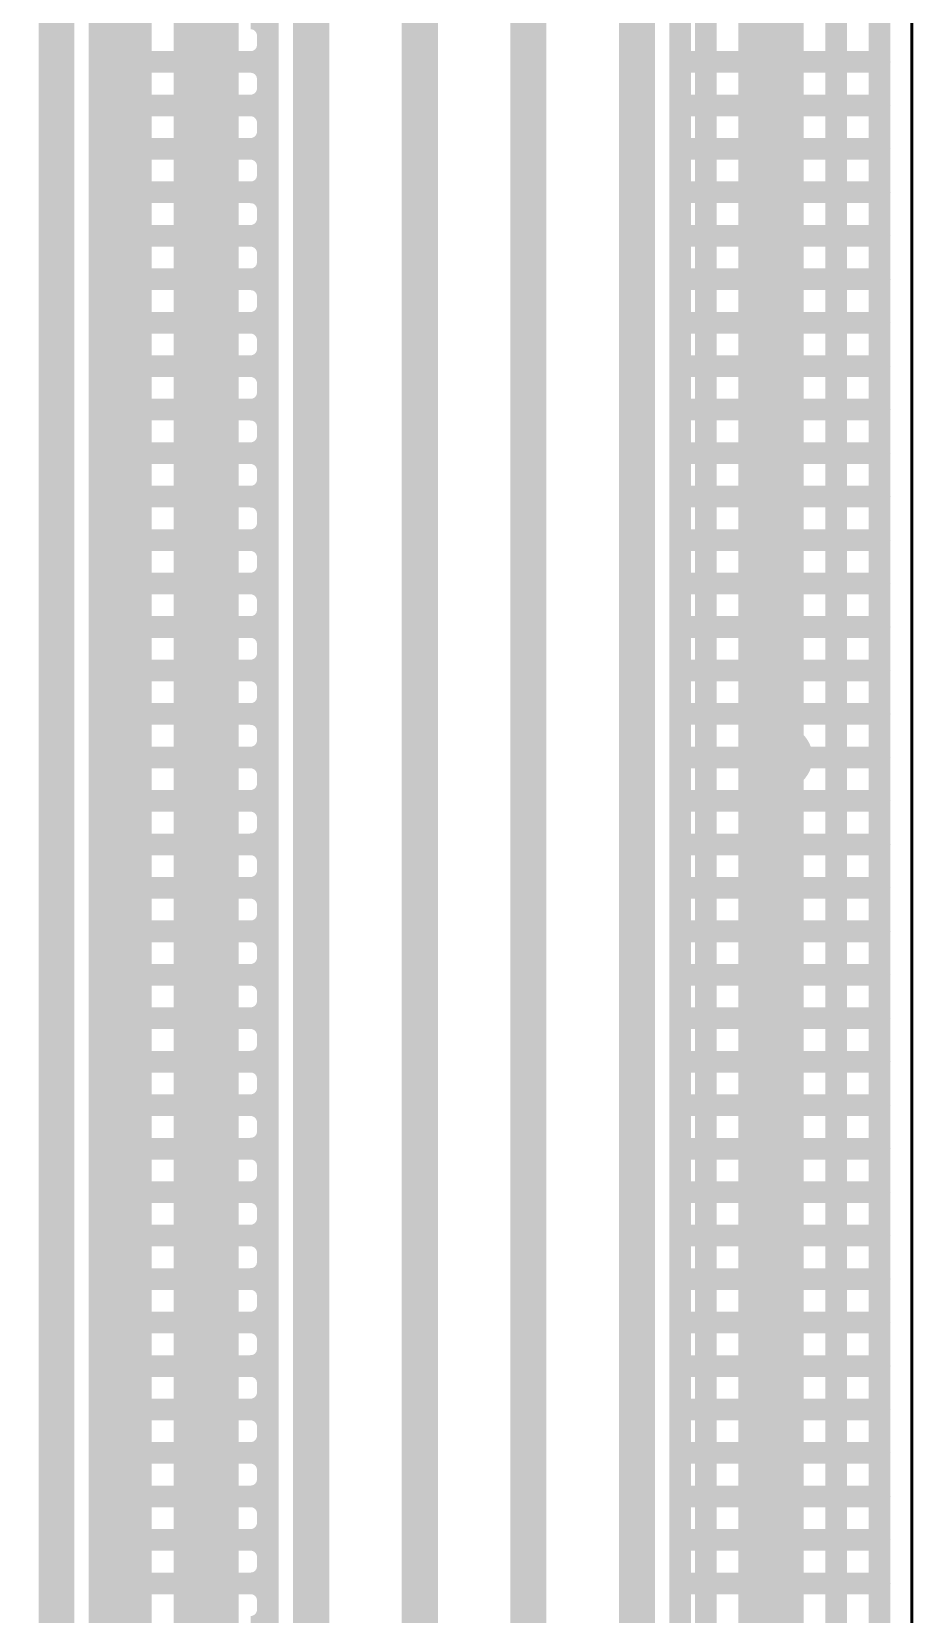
# Model space of a CAD drawing. Header units: millimetres. Extents: x 2260 to 2572, y -21 to 200.
# Drawn here: x 2312.02 to 2318.2, y 83.64 to 94.73 of the extents above; entities that cross this region are included whole.
import ezdxf

# ---------------------------------------------------------------- set-up
doc = ezdxf.new("R2010")
doc.units = ezdxf.units.MM
doc.layers.get('0').update_dxf_attribs({"lineweight": 18})
doc.layers.add('01', color=1, linetype='Continuous', lineweight=18)

# ---------------------------------------------------------------- blocks, each defined once
blk = doc.blocks.new('PAD_R1')
blk.add_lwpolyline([(0.25, 0, 0.5, 0.5, 1), (-0.25, 0, 0.5, 0.5, 1)], format="xyseb", close=True)

msp = doc.modelspace()

# ---------------------------------------------------------------- linework, layer by layer
at = {"layer": '01'}
msp.add_lwpolyline([(2318.191, 62.078, 0.02, 0.02, -0.414219), (2317.891, 61.778, 0.02, 0.02, 0), (2292.992, 61.778, 0.02, 0.02, -0.414219), (2292.692, 62.078, 0.02, 0.02, 0), (2292.692, 141.44, 0.02, 0.02, -0.414219), (2292.992, 141.74, 0.02, 0.02, 0), (2317.891, 141.74, 0.02, 0.02, -0.414219), (2318.191, 141.44, 0.02, 0.02, 0)], format="xyseb", close=True, dxfattribs=at)
for points in [[(2312.191, 139.841, 0.25, 0.25, 0), (2312.191, 63.641, 0.25, 0.25, 0)], [(2312.692, 139.841, 0.25, 0.25, 0), (2312.692, 63.641, 0.25, 0.25, 0)], [(2313.191, 139.841, 0.25, 0.25, 0), (2313.191, 63.641, 0.25, 0.25, 0)], [(2312.493, 137.241, 0.152, 0.152, 0), (2312.493, 66.241, 0.152, 0.152, 0)], [(2312.783, 137.241, 0.152, 0.152, 0), (2312.783, 66.241, 0.152, 0.152, 0)], [(2313.088, 137.241, 0.152, 0.152, 0), (2313.088, 66.241, 0.152, 0.152, 0)], [(2313.392, 137.241, 0.152, 0.152, 0), (2313.392, 66.241, 0.152, 0.152, 0)], [(2317.66, 137.241, 0.152, 0.152, 0), (2317.66, 66.241, 0.152, 0.152, 0)], [(2317.964, 137.241, 0.152, 0.152, 0), (2317.964, 66.241, 0.152, 0.152, 0)], [(2317.965, 137.241, 0.152, 0.152, 0), (2317.965, 66.241, 0.152, 0.152, 0)], [(2313.673, 66.321, 0.152, 0.152, 0), (2313.673, 137.077, 0.152, 0.152, 0)], [(2313.977, 136.952, 0.254, 0.254, 0), (2313.977, 66.24, 0.254, 0.254, 0)], [(2317.355, 137.026, 0.152, 0.152, 0), (2317.355, 66.241, 0.152, 0.152, 0)], [(2314.739, 66.478, 0.254, 0.254, 0), (2314.739, 136.714, 0.254, 0.254, 0)], [(2317.05, 136.721, 0.152, 0.152, 0), (2317.05, 66.47, 0.152, 0.152, 0)], [(2315.501, 66.716, 0.254, 0.254, 0), (2315.501, 136.476, 0.254, 0.254, 0)], [(2316.745, 136.416, 0.152, 0.152, 0), (2316.745, 66.775, 0.152, 0.152, 0)], [(2316.263, 66.953, 0.254, 0.254, 0), (2316.263, 136.238, 0.254, 0.254, 0)], [(2316.566, 136.237, 0.152, 0.152, 0), (2316.566, 66.954, 0.152, 0.152, 0)], [(2317.238, 135.91, 0.254, 0.254, 0), (2317.238, 67.37, 0.254, 0.254, 0)], [(2313.673, 94.707, 0.152, 0.152, 0.41423), (2313.553, 94.827, 0.152, 0.152, 0)], [(2313.673, 94.642, 0.152, 0.152, -0.41423), (2313.553, 94.522, 0.152, 0.152, 0)], [(2312.493, 94.522, 0.152, 0.152, 0), (2313.673, 94.522, 0.152, 0.152, 0)], [(2313.673, 94.402, 0.152, 0.152, 0.41423), (2313.553, 94.522, 0.152, 0.152, 0)], [(2316.566, 94.522, 0.152, 0.152, 0), (2317.965, 94.522, 0.152, 0.152, 0)], [(2313.673, 94.337, 0.152, 0.152, -0.41423), (2313.553, 94.217, 0.152, 0.152, 0)], [(2312.493, 94.217, 0.152, 0.152, 0), (2313.673, 94.217, 0.152, 0.152, 0)], [(2313.673, 94.097, 0.152, 0.152, 0.41423), (2313.553, 94.217, 0.152, 0.152, 0)], [(2316.566, 94.217, 0.152, 0.152, 0), (2317.965, 94.217, 0.152, 0.152, 0)], [(2313.673, 94.033, 0.152, 0.152, -0.41423), (2313.553, 93.913, 0.152, 0.152, 0)], [(2312.493, 93.913, 0.152, 0.152, 0), (2313.673, 93.913, 0.152, 0.152, 0)], [(2313.673, 93.793, 0.152, 0.152, 0.41423), (2313.553, 93.913, 0.152, 0.152, 0)], [(2316.566, 93.913, 0.152, 0.152, 0), (2317.965, 93.913, 0.152, 0.152, 0)], [(2313.673, 93.728, 0.152, 0.152, -0.41423), (2313.553, 93.608, 0.152, 0.152, 0)], [(2312.493, 93.608, 0.152, 0.152, 0), (2313.673, 93.608, 0.152, 0.152, 0)], [(2313.673, 93.488, 0.152, 0.152, 0.41423), (2313.553, 93.608, 0.152, 0.152, 0)], [(2316.566, 93.608, 0.152, 0.152, 0), (2317.965, 93.608, 0.152, 0.152, 0)], [(2313.673, 93.423, 0.152, 0.152, -0.41423), (2313.553, 93.303, 0.152, 0.152, 0)], [(2312.493, 93.303, 0.152, 0.152, 0), (2313.673, 93.303, 0.152, 0.152, 0)], [(2313.673, 93.183, 0.152, 0.152, 0.41423), (2313.553, 93.303, 0.152, 0.152, 0)], [(2316.566, 93.303, 0.152, 0.152, 0), (2317.965, 93.303, 0.152, 0.152, 0)], [(2313.673, 93.118, 0.152, 0.152, -0.41423), (2313.553, 92.998, 0.152, 0.152, 0)], [(2312.493, 92.998, 0.152, 0.152, 0), (2313.673, 92.998, 0.152, 0.152, 0)], [(2313.673, 92.878, 0.152, 0.152, 0.41423), (2313.553, 92.998, 0.152, 0.152, 0)], [(2316.566, 92.998, 0.152, 0.152, 0), (2317.965, 92.998, 0.152, 0.152, 0)], [(2313.673, 92.813, 0.152, 0.152, -0.41423), (2313.553, 92.693, 0.152, 0.152, 0)], [(2312.493, 92.693, 0.152, 0.152, 0), (2313.673, 92.693, 0.152, 0.152, 0)], [(2313.673, 92.573, 0.152, 0.152, 0.41423), (2313.553, 92.693, 0.152, 0.152, 0)], [(2316.566, 92.693, 0.152, 0.152, 0), (2317.965, 92.693, 0.152, 0.152, 0)], [(2313.673, 92.509, 0.152, 0.152, -0.41423), (2313.553, 92.389, 0.152, 0.152, 0)], [(2312.493, 92.389, 0.152, 0.152, 0), (2313.673, 92.389, 0.152, 0.152, 0)], [(2313.673, 92.269, 0.152, 0.152, 0.41423), (2313.553, 92.389, 0.152, 0.152, 0)], [(2316.566, 92.389, 0.152, 0.152, 0), (2317.965, 92.389, 0.152, 0.152, 0)], [(2313.673, 92.204, 0.152, 0.152, -0.41423), (2313.553, 92.084, 0.152, 0.152, 0)], [(2312.493, 92.084, 0.152, 0.152, 0), (2313.673, 92.084, 0.152, 0.152, 0)], [(2313.673, 91.964, 0.152, 0.152, 0.41423), (2313.553, 92.084, 0.152, 0.152, 0)], [(2316.566, 92.084, 0.152, 0.152, 0), (2317.965, 92.084, 0.152, 0.152, 0)], [(2313.673, 91.899, 0.152, 0.152, -0.41423), (2313.553, 91.779, 0.152, 0.152, 0)], [(2312.493, 91.779, 0.152, 0.152, 0), (2313.673, 91.779, 0.152, 0.152, 0)], [(2313.673, 91.659, 0.152, 0.152, 0.41423), (2313.553, 91.779, 0.152, 0.152, 0)], [(2316.566, 91.779, 0.152, 0.152, 0), (2317.965, 91.779, 0.152, 0.152, 0)], [(2313.673, 91.594, 0.152, 0.152, -0.41423), (2313.553, 91.474, 0.152, 0.152, 0)], [(2312.493, 91.474, 0.152, 0.152, 0), (2313.673, 91.474, 0.152, 0.152, 0)], [(2313.673, 91.354, 0.152, 0.152, 0.41423), (2313.553, 91.474, 0.152, 0.152, 0)], [(2316.566, 91.474, 0.152, 0.152, 0), (2317.965, 91.474, 0.152, 0.152, 0)], [(2313.673, 91.289, 0.152, 0.152, -0.41423), (2313.553, 91.169, 0.152, 0.152, 0)], [(2312.493, 91.169, 0.152, 0.152, 0), (2313.673, 91.169, 0.152, 0.152, 0)], [(2313.673, 91.049, 0.152, 0.152, 0.41423), (2313.553, 91.169, 0.152, 0.152, 0)], [(2316.566, 91.169, 0.152, 0.152, 0), (2317.965, 91.169, 0.152, 0.152, 0)], [(2313.673, 90.985, 0.152, 0.152, -0.41423), (2313.553, 90.865, 0.152, 0.152, 0)], [(2312.493, 90.865, 0.152, 0.152, 0), (2313.673, 90.865, 0.152, 0.152, 0)], [(2313.673, 90.745, 0.152, 0.152, 0.41423), (2313.553, 90.865, 0.152, 0.152, 0)], [(2316.566, 90.865, 0.152, 0.152, 0), (2317.965, 90.865, 0.152, 0.152, 0)], [(2313.673, 90.68, 0.152, 0.152, -0.41423), (2313.553, 90.56, 0.152, 0.152, 0)], [(2312.493, 90.56, 0.152, 0.152, 0), (2313.673, 90.56, 0.152, 0.152, 0)], [(2313.673, 90.44, 0.152, 0.152, 0.41423), (2313.553, 90.56, 0.152, 0.152, 0)], [(2316.566, 90.56, 0.152, 0.152, 0), (2317.965, 90.56, 0.152, 0.152, 0)], [(2313.673, 90.375, 0.152, 0.152, -0.41423), (2313.553, 90.255, 0.152, 0.152, 0)], [(2312.493, 90.255, 0.152, 0.152, 0), (2313.673, 90.255, 0.152, 0.152, 0)], [(2313.673, 90.135, 0.152, 0.152, 0.41423), (2313.553, 90.255, 0.152, 0.152, 0)], [(2316.566, 90.255, 0.152, 0.152, 0), (2317.965, 90.255, 0.152, 0.152, 0)], [(2313.673, 90.07, 0.152, 0.152, -0.41423), (2313.553, 89.95, 0.152, 0.152, 0)], [(2312.493, 89.95, 0.152, 0.152, 0), (2313.673, 89.95, 0.152, 0.152, 0)], [(2313.673, 89.83, 0.152, 0.152, 0.41423), (2313.553, 89.95, 0.152, 0.152, 0)], [(2316.566, 89.95, 0.152, 0.152, 0), (2317.965, 89.95, 0.152, 0.152, 0)], [(2313.673, 89.765, 0.152, 0.152, -0.41423), (2313.553, 89.645, 0.152, 0.152, 0)], [(2312.493, 89.645, 0.152, 0.152, 0), (2313.673, 89.645, 0.152, 0.152, 0)], [(2313.673, 89.525, 0.152, 0.152, 0.41423), (2313.553, 89.645, 0.152, 0.152, 0)], [(2316.566, 89.645, 0.152, 0.152, 0), (2317.965, 89.645, 0.152, 0.152, 0)], [(2313.673, 89.461, 0.152, 0.152, -0.41423), (2313.553, 89.341, 0.152, 0.152, 0)], [(2312.493, 89.341, 0.152, 0.152, 0), (2313.673, 89.341, 0.152, 0.152, 0)], [(2313.673, 89.221, 0.152, 0.152, 0.41423), (2313.553, 89.341, 0.152, 0.152, 0)], [(2316.566, 89.341, 0.152, 0.152, 0), (2317.965, 89.341, 0.152, 0.152, 0)], [(2313.673, 89.156, 0.152, 0.152, -0.41423), (2313.553, 89.036, 0.152, 0.152, 0)], [(2312.493, 89.036, 0.152, 0.152, 0), (2313.673, 89.036, 0.152, 0.152, 0)], [(2313.673, 88.916, 0.152, 0.152, 0.41423), (2313.553, 89.036, 0.152, 0.152, 0)], [(2316.566, 89.036, 0.152, 0.152, 0), (2317.965, 89.036, 0.152, 0.152, 0)], [(2313.673, 88.851, 0.152, 0.152, -0.41423), (2313.553, 88.731, 0.152, 0.152, 0)], [(2312.493, 88.731, 0.152, 0.152, 0), (2313.673, 88.731, 0.152, 0.152, 0)], [(2313.673, 88.611, 0.152, 0.152, 0.41423), (2313.553, 88.731, 0.152, 0.152, 0)], [(2316.566, 88.731, 0.152, 0.152, 0), (2317.965, 88.731, 0.152, 0.152, 0)], [(2313.673, 88.546, 0.152, 0.152, -0.41423), (2313.553, 88.426, 0.152, 0.152, 0)], [(2312.493, 88.426, 0.152, 0.152, 0), (2313.673, 88.426, 0.152, 0.152, 0)], [(2313.673, 88.306, 0.152, 0.152, 0.41423), (2313.553, 88.426, 0.152, 0.152, 0)], [(2316.566, 88.426, 0.152, 0.152, 0), (2317.965, 88.426, 0.152, 0.152, 0)], [(2313.673, 88.241, 0.152, 0.152, -0.41423), (2313.553, 88.121, 0.152, 0.152, 0)], [(2312.493, 88.121, 0.152, 0.152, 0), (2313.673, 88.121, 0.152, 0.152, 0)], [(2313.673, 88.001, 0.152, 0.152, 0.41423), (2313.553, 88.121, 0.152, 0.152, 0)], [(2316.566, 88.121, 0.152, 0.152, 0), (2317.965, 88.121, 0.152, 0.152, 0)], [(2313.673, 87.937, 0.152, 0.152, -0.41423), (2313.553, 87.817, 0.152, 0.152, 0)], [(2312.493, 87.817, 0.152, 0.152, 0), (2313.673, 87.817, 0.152, 0.152, 0)], [(2313.673, 87.697, 0.152, 0.152, 0.41423), (2313.553, 87.817, 0.152, 0.152, 0)], [(2316.566, 87.817, 0.152, 0.152, 0), (2317.965, 87.817, 0.152, 0.152, 0)], [(2313.673, 87.632, 0.152, 0.152, -0.41423), (2313.553, 87.512, 0.152, 0.152, 0)], [(2312.493, 87.512, 0.152, 0.152, 0), (2313.673, 87.512, 0.152, 0.152, 0)], [(2313.673, 87.392, 0.152, 0.152, 0.41423), (2313.553, 87.512, 0.152, 0.152, 0)], [(2316.566, 87.512, 0.152, 0.152, 0), (2317.965, 87.512, 0.152, 0.152, 0)], [(2313.673, 87.327, 0.152, 0.152, -0.41423), (2313.553, 87.207, 0.152, 0.152, 0)], [(2312.493, 87.207, 0.152, 0.152, 0), (2313.673, 87.207, 0.152, 0.152, 0)], [(2313.673, 87.087, 0.152, 0.152, 0.41423), (2313.553, 87.207, 0.152, 0.152, 0)], [(2316.566, 87.207, 0.152, 0.152, 0), (2317.965, 87.207, 0.152, 0.152, 0)], [(2313.673, 87.022, 0.152, 0.152, -0.41423), (2313.553, 86.902, 0.152, 0.152, 0)], [(2312.493, 86.902, 0.152, 0.152, 0), (2313.673, 86.902, 0.152, 0.152, 0)], [(2313.673, 86.782, 0.152, 0.152, 0.41423), (2313.553, 86.902, 0.152, 0.152, 0)], [(2316.566, 86.902, 0.152, 0.152, 0), (2317.965, 86.902, 0.152, 0.152, 0)], [(2313.673, 86.717, 0.152, 0.152, -0.41423), (2313.553, 86.597, 0.152, 0.152, 0)], [(2312.493, 86.597, 0.152, 0.152, 0), (2313.673, 86.597, 0.152, 0.152, 0)], [(2313.673, 86.477, 0.152, 0.152, 0.41423), (2313.553, 86.597, 0.152, 0.152, 0)], [(2316.566, 86.597, 0.152, 0.152, 0), (2317.965, 86.597, 0.152, 0.152, 0)], [(2313.673, 86.413, 0.152, 0.152, -0.41423), (2313.553, 86.293, 0.152, 0.152, 0)], [(2312.493, 86.293, 0.152, 0.152, 0), (2313.673, 86.293, 0.152, 0.152, 0)], [(2313.673, 86.173, 0.152, 0.152, 0.41423), (2313.553, 86.293, 0.152, 0.152, 0)], [(2316.566, 86.293, 0.152, 0.152, 0), (2317.965, 86.293, 0.152, 0.152, 0)], [(2313.673, 86.108, 0.152, 0.152, -0.41423), (2313.553, 85.988, 0.152, 0.152, 0)], [(2312.493, 85.988, 0.152, 0.152, 0), (2313.673, 85.988, 0.152, 0.152, 0)], [(2313.673, 85.868, 0.152, 0.152, 0.41423), (2313.553, 85.988, 0.152, 0.152, 0)], [(2316.566, 85.988, 0.152, 0.152, 0), (2317.965, 85.988, 0.152, 0.152, 0)], [(2313.673, 85.803, 0.152, 0.152, -0.41423), (2313.553, 85.683, 0.152, 0.152, 0)], [(2312.493, 85.683, 0.152, 0.152, 0), (2313.673, 85.683, 0.152, 0.152, 0)], [(2313.673, 85.563, 0.152, 0.152, 0.41423), (2313.553, 85.683, 0.152, 0.152, 0)], [(2316.566, 85.683, 0.152, 0.152, 0), (2317.965, 85.683, 0.152, 0.152, 0)], [(2313.673, 85.498, 0.152, 0.152, -0.41423), (2313.553, 85.378, 0.152, 0.152, 0)], [(2312.493, 85.378, 0.152, 0.152, 0), (2313.673, 85.378, 0.152, 0.152, 0)], [(2313.673, 85.258, 0.152, 0.152, 0.41423), (2313.553, 85.378, 0.152, 0.152, 0)], [(2316.566, 85.378, 0.152, 0.152, 0), (2317.965, 85.378, 0.152, 0.152, 0)], [(2313.673, 85.193, 0.152, 0.152, -0.41423), (2313.553, 85.073, 0.152, 0.152, 0)], [(2312.493, 85.073, 0.152, 0.152, 0), (2313.673, 85.073, 0.152, 0.152, 0)], [(2313.673, 84.953, 0.152, 0.152, 0.41423), (2313.553, 85.073, 0.152, 0.152, 0)], [(2316.566, 85.073, 0.152, 0.152, 0), (2317.965, 85.073, 0.152, 0.152, 0)], [(2313.673, 84.889, 0.152, 0.152, -0.41423), (2313.553, 84.769, 0.152, 0.152, 0)], [(2312.493, 84.769, 0.152, 0.152, 0), (2313.673, 84.769, 0.152, 0.152, 0)], [(2313.673, 84.649, 0.152, 0.152, 0.41423), (2313.553, 84.769, 0.152, 0.152, 0)], [(2316.566, 84.769, 0.152, 0.152, 0), (2317.965, 84.769, 0.152, 0.152, 0)], [(2313.673, 84.584, 0.152, 0.152, -0.41423), (2313.553, 84.464, 0.152, 0.152, 0)], [(2312.493, 84.464, 0.152, 0.152, 0), (2313.673, 84.464, 0.152, 0.152, 0)], [(2313.673, 84.344, 0.152, 0.152, 0.41423), (2313.553, 84.464, 0.152, 0.152, 0)], [(2316.566, 84.464, 0.152, 0.152, 0), (2317.965, 84.464, 0.152, 0.152, 0)], [(2313.673, 84.279, 0.152, 0.152, -0.41423), (2313.553, 84.159, 0.152, 0.152, 0)], [(2312.493, 84.159, 0.152, 0.152, 0), (2313.673, 84.159, 0.152, 0.152, 0)], [(2313.673, 84.039, 0.152, 0.152, 0.41423), (2313.553, 84.159, 0.152, 0.152, 0)], [(2316.566, 84.159, 0.152, 0.152, 0), (2317.965, 84.159, 0.152, 0.152, 0)], [(2313.673, 83.974, 0.152, 0.152, -0.41423), (2313.553, 83.854, 0.152, 0.152, 0)], [(2312.493, 83.854, 0.152, 0.152, 0), (2313.673, 83.854, 0.152, 0.152, 0)], [(2313.673, 83.734, 0.152, 0.152, 0.41423), (2313.553, 83.854, 0.152, 0.152, 0)], [(2316.566, 83.854, 0.152, 0.152, 0), (2317.965, 83.854, 0.152, 0.152, 0)], [(2313.673, 83.669, 0.152, 0.152, -0.41423), (2313.553, 83.549, 0.152, 0.152, 0)]]:
    msp.add_lwpolyline(points, format="xyseb", dxfattribs=at)

# ---------------------------------------------------------------- block references
for p, xscale, yscale in [((2313.673, 94.707), 0.1524, 0.1524), ((2313.673, 94.642), 0.1524, 0.1524), ((2312.493, 94.522), 0.1524, 0.1524), ((2313.553, 94.522), 0.1524, 0.1524), ((2313.553, 94.522), 0.1524, 0.1524), ((2313.673, 94.522), 0.1524, 0.1524), ((2316.566, 94.522), 0.1524, 0.1524), ((2317.965, 94.522), 0.1524, 0.1524), ((2313.673, 94.402), 0.1524, 0.1524), ((2313.673, 94.337), 0.1524, 0.1524), ((2312.493, 94.217), 0.1524, 0.1524), ((2313.553, 94.217), 0.1524, 0.1524), ((2313.553, 94.217), 0.1524, 0.1524), ((2313.673, 94.217), 0.1524, 0.1524), ((2316.566, 94.217), 0.1524, 0.1524), ((2317.965, 94.217), 0.1524, 0.1524), ((2313.673, 94.097), 0.1524, 0.1524), ((2313.673, 94.033), 0.1524, 0.1524), ((2312.493, 93.913), 0.1524, 0.1524), ((2313.553, 93.913), 0.1524, 0.1524), ((2313.553, 93.913), 0.1524, 0.1524), ((2313.673, 93.913), 0.1524, 0.1524), ((2316.566, 93.913), 0.1524, 0.1524), ((2317.965, 93.913), 0.1524, 0.1524), ((2313.673, 93.793), 0.1524, 0.1524), ((2313.673, 93.728), 0.1524, 0.1524), ((2312.493, 93.608), 0.1524, 0.1524), ((2313.553, 93.608), 0.1524, 0.1524), ((2313.553, 93.608), 0.1524, 0.1524), ((2313.673, 93.608), 0.1524, 0.1524), ((2316.566, 93.608), 0.1524, 0.1524), ((2317.965, 93.608), 0.1524, 0.1524), ((2313.673, 93.488), 0.1524, 0.1524), ((2313.673, 93.423), 0.1524, 0.1524), ((2312.493, 93.303), 0.1524, 0.1524), ((2313.553, 93.303), 0.1524, 0.1524), ((2313.553, 93.303), 0.1524, 0.1524), ((2313.673, 93.303), 0.1524, 0.1524), ((2316.566, 93.303), 0.1524, 0.1524), ((2317.965, 93.303), 0.1524, 0.1524), ((2313.673, 93.183), 0.1524, 0.1524), ((2313.673, 93.118), 0.1524, 0.1524), ((2312.493, 92.998), 0.1524, 0.1524), ((2313.553, 92.998), 0.1524, 0.1524), ((2313.553, 92.998), 0.1524, 0.1524), ((2313.673, 92.998), 0.1524, 0.1524), ((2316.566, 92.998), 0.1524, 0.1524), ((2317.965, 92.998), 0.1524, 0.1524), ((2313.673, 92.878), 0.1524, 0.1524), ((2313.673, 92.813), 0.1524, 0.1524), ((2312.493, 92.693), 0.1524, 0.1524), ((2313.553, 92.693), 0.1524, 0.1524), ((2313.553, 92.693), 0.1524, 0.1524), ((2313.673, 92.693), 0.1524, 0.1524), ((2316.566, 92.693), 0.1524, 0.1524), ((2317.965, 92.693), 0.1524, 0.1524), ((2313.673, 92.573), 0.1524, 0.1524), ((2313.673, 92.509), 0.1524, 0.1524), ((2312.493, 92.389), 0.1524, 0.1524), ((2313.553, 92.389), 0.1524, 0.1524), ((2313.553, 92.389), 0.1524, 0.1524), ((2313.673, 92.389), 0.1524, 0.1524), ((2316.566, 92.389), 0.1524, 0.1524), ((2317.965, 92.389), 0.1524, 0.1524), ((2313.673, 92.269), 0.1524, 0.1524), ((2313.673, 92.204), 0.1524, 0.1524), ((2312.493, 92.084), 0.1524, 0.1524), ((2313.553, 92.084), 0.1524, 0.1524), ((2313.553, 92.084), 0.1524, 0.1524), ((2313.673, 92.084), 0.1524, 0.1524), ((2316.566, 92.084), 0.1524, 0.1524), ((2317.965, 92.084), 0.1524, 0.1524), ((2313.673, 91.964), 0.1524, 0.1524), ((2313.673, 91.899), 0.1524, 0.1524), ((2312.493, 91.779), 0.1524, 0.1524), ((2313.553, 91.779), 0.1524, 0.1524), ((2313.553, 91.779), 0.1524, 0.1524), ((2313.673, 91.779), 0.1524, 0.1524), ((2316.566, 91.779), 0.1524, 0.1524), ((2317.965, 91.779), 0.1524, 0.1524), ((2313.673, 91.659), 0.1524, 0.1524), ((2313.673, 91.594), 0.1524, 0.1524), ((2312.493, 91.474), 0.1524, 0.1524), ((2313.553, 91.474), 0.1524, 0.1524), ((2313.553, 91.474), 0.1524, 0.1524), ((2313.673, 91.474), 0.1524, 0.1524), ((2316.566, 91.474), 0.1524, 0.1524), ((2317.965, 91.474), 0.1524, 0.1524), ((2313.673, 91.354), 0.1524, 0.1524), ((2313.673, 91.289), 0.1524, 0.1524), ((2312.493, 91.169), 0.1524, 0.1524), ((2313.553, 91.169), 0.1524, 0.1524), ((2313.553, 91.169), 0.1524, 0.1524), ((2313.673, 91.169), 0.1524, 0.1524), ((2316.566, 91.169), 0.1524, 0.1524), ((2317.965, 91.169), 0.1524, 0.1524), ((2313.673, 91.049), 0.1524, 0.1524), ((2313.673, 90.985), 0.1524, 0.1524), ((2312.493, 90.865), 0.1524, 0.1524), ((2313.553, 90.865), 0.1524, 0.1524), ((2313.553, 90.865), 0.1524, 0.1524), ((2313.673, 90.865), 0.1524, 0.1524), ((2316.566, 90.865), 0.1524, 0.1524), ((2317.965, 90.865), 0.1524, 0.1524), ((2313.673, 90.745), 0.1524, 0.1524), ((2313.673, 90.68), 0.1524, 0.1524), ((2312.493, 90.56), 0.1524, 0.1524), ((2313.553, 90.56), 0.1524, 0.1524), ((2313.553, 90.56), 0.1524, 0.1524), ((2313.673, 90.56), 0.1524, 0.1524), ((2316.566, 90.56), 0.1524, 0.1524), ((2317.965, 90.56), 0.1524, 0.1524), ((2313.673, 90.44), 0.1524, 0.1524), ((2313.673, 90.375), 0.1524, 0.1524), ((2312.493, 90.255), 0.1524, 0.1524), ((2313.553, 90.255), 0.1524, 0.1524), ((2313.553, 90.255), 0.1524, 0.1524), ((2313.673, 90.255), 0.1524, 0.1524), ((2316.566, 90.255), 0.1524, 0.1524), ((2317.965, 90.255), 0.1524, 0.1524), ((2313.673, 90.135), 0.1524, 0.1524), ((2313.673, 90.07), 0.1524, 0.1524), ((2312.493, 89.95), 0.1524, 0.1524), ((2313.553, 89.95), 0.1524, 0.1524), ((2313.553, 89.95), 0.1524, 0.1524), ((2313.673, 89.95), 0.1524, 0.1524), ((2316.566, 89.95), 0.1524, 0.1524), ((2317.965, 89.95), 0.1524, 0.1524), ((2313.673, 89.83), 0.1524, 0.1524), ((2313.673, 89.765), 0.1524, 0.1524), ((2317.266, 89.645), 0.456945, 0.456945), ((2312.493, 89.645), 0.1524, 0.1524), ((2313.553, 89.645), 0.1524, 0.1524), ((2313.553, 89.645), 0.1524, 0.1524), ((2313.673, 89.645), 0.1524, 0.1524), ((2316.566, 89.645), 0.1524, 0.1524), ((2317.965, 89.645), 0.1524, 0.1524), ((2313.673, 89.525), 0.1524, 0.1524), ((2313.673, 89.461), 0.1524, 0.1524), ((2312.493, 89.341), 0.1524, 0.1524), ((2313.553, 89.341), 0.1524, 0.1524), ((2313.553, 89.341), 0.1524, 0.1524), ((2313.673, 89.341), 0.1524, 0.1524), ((2316.566, 89.341), 0.1524, 0.1524), ((2317.965, 89.341), 0.1524, 0.1524), ((2313.673, 89.221), 0.1524, 0.1524), ((2313.673, 89.156), 0.1524, 0.1524), ((2312.493, 89.036), 0.1524, 0.1524), ((2313.553, 89.036), 0.1524, 0.1524), ((2313.553, 89.036), 0.1524, 0.1524), ((2313.673, 89.036), 0.1524, 0.1524), ((2316.566, 89.036), 0.1524, 0.1524), ((2317.965, 89.036), 0.1524, 0.1524), ((2313.673, 88.916), 0.1524, 0.1524), ((2313.673, 88.851), 0.1524, 0.1524), ((2312.493, 88.731), 0.1524, 0.1524), ((2313.553, 88.731), 0.1524, 0.1524), ((2313.553, 88.731), 0.1524, 0.1524), ((2313.673, 88.731), 0.1524, 0.1524), ((2316.566, 88.731), 0.1524, 0.1524), ((2317.965, 88.731), 0.1524, 0.1524), ((2313.673, 88.611), 0.1524, 0.1524), ((2313.673, 88.546), 0.1524, 0.1524), ((2312.493, 88.426), 0.1524, 0.1524), ((2313.553, 88.426), 0.1524, 0.1524), ((2313.553, 88.426), 0.1524, 0.1524), ((2313.673, 88.426), 0.1524, 0.1524), ((2316.566, 88.426), 0.1524, 0.1524), ((2317.965, 88.426), 0.1524, 0.1524), ((2313.673, 88.306), 0.1524, 0.1524), ((2313.673, 88.241), 0.1524, 0.1524), ((2312.493, 88.121), 0.1524, 0.1524), ((2313.553, 88.121), 0.1524, 0.1524), ((2313.553, 88.121), 0.1524, 0.1524), ((2313.673, 88.121), 0.1524, 0.1524), ((2316.566, 88.121), 0.1524, 0.1524), ((2317.965, 88.121), 0.1524, 0.1524), ((2313.673, 88.001), 0.1524, 0.1524), ((2313.673, 87.937), 0.1524, 0.1524), ((2312.493, 87.817), 0.1524, 0.1524), ((2313.553, 87.817), 0.1524, 0.1524), ((2313.553, 87.817), 0.1524, 0.1524), ((2313.673, 87.817), 0.1524, 0.1524), ((2316.566, 87.817), 0.1524, 0.1524), ((2317.965, 87.817), 0.1524, 0.1524), ((2313.673, 87.697), 0.1524, 0.1524), ((2313.673, 87.632), 0.1524, 0.1524), ((2312.493, 87.512), 0.1524, 0.1524), ((2313.553, 87.512), 0.1524, 0.1524), ((2313.553, 87.512), 0.1524, 0.1524), ((2313.673, 87.512), 0.1524, 0.1524), ((2316.566, 87.512), 0.1524, 0.1524), ((2317.965, 87.512), 0.1524, 0.1524), ((2313.673, 87.392), 0.1524, 0.1524), ((2313.673, 87.327), 0.1524, 0.1524), ((2312.493, 87.207), 0.1524, 0.1524), ((2313.553, 87.207), 0.1524, 0.1524), ((2313.553, 87.207), 0.1524, 0.1524), ((2313.673, 87.207), 0.1524, 0.1524), ((2316.566, 87.207), 0.1524, 0.1524), ((2317.965, 87.207), 0.1524, 0.1524), ((2313.673, 87.087), 0.1524, 0.1524), ((2313.673, 87.022), 0.1524, 0.1524), ((2312.493, 86.902), 0.1524, 0.1524), ((2313.553, 86.902), 0.1524, 0.1524), ((2313.553, 86.902), 0.1524, 0.1524), ((2313.673, 86.902), 0.1524, 0.1524), ((2316.566, 86.902), 0.1524, 0.1524), ((2317.965, 86.902), 0.1524, 0.1524), ((2313.673, 86.782), 0.1524, 0.1524), ((2313.673, 86.717), 0.1524, 0.1524), ((2312.493, 86.597), 0.1524, 0.1524), ((2313.553, 86.597), 0.1524, 0.1524), ((2313.553, 86.597), 0.1524, 0.1524), ((2313.673, 86.597), 0.1524, 0.1524), ((2316.566, 86.597), 0.1524, 0.1524), ((2317.965, 86.597), 0.1524, 0.1524), ((2313.673, 86.477), 0.1524, 0.1524), ((2313.673, 86.413), 0.1524, 0.1524), ((2312.493, 86.293), 0.1524, 0.1524), ((2313.553, 86.293), 0.1524, 0.1524), ((2313.553, 86.293), 0.1524, 0.1524), ((2313.673, 86.293), 0.1524, 0.1524), ((2316.566, 86.293), 0.1524, 0.1524), ((2317.965, 86.293), 0.1524, 0.1524), ((2313.673, 86.173), 0.1524, 0.1524), ((2313.673, 86.108), 0.1524, 0.1524), ((2312.493, 85.988), 0.1524, 0.1524), ((2313.553, 85.988), 0.1524, 0.1524), ((2313.553, 85.988), 0.1524, 0.1524), ((2313.673, 85.988), 0.1524, 0.1524), ((2316.566, 85.988), 0.1524, 0.1524), ((2317.965, 85.988), 0.1524, 0.1524), ((2313.673, 85.868), 0.1524, 0.1524), ((2313.673, 85.803), 0.1524, 0.1524), ((2312.493, 85.683), 0.1524, 0.1524), ((2313.553, 85.683), 0.1524, 0.1524), ((2313.553, 85.683), 0.1524, 0.1524), ((2313.673, 85.683), 0.1524, 0.1524), ((2316.566, 85.683), 0.1524, 0.1524), ((2317.965, 85.683), 0.1524, 0.1524), ((2313.673, 85.563), 0.1524, 0.1524), ((2313.673, 85.498), 0.1524, 0.1524), ((2312.493, 85.378), 0.1524, 0.1524), ((2313.553, 85.378), 0.1524, 0.1524), ((2313.553, 85.378), 0.1524, 0.1524), ((2313.673, 85.378), 0.1524, 0.1524), ((2316.566, 85.378), 0.1524, 0.1524), ((2317.965, 85.378), 0.1524, 0.1524), ((2313.673, 85.258), 0.1524, 0.1524), ((2313.673, 85.193), 0.1524, 0.1524), ((2312.493, 85.073), 0.1524, 0.1524), ((2313.553, 85.073), 0.1524, 0.1524), ((2313.553, 85.073), 0.1524, 0.1524), ((2313.673, 85.073), 0.1524, 0.1524), ((2316.566, 85.073), 0.1524, 0.1524), ((2317.965, 85.073), 0.1524, 0.1524), ((2313.673, 84.953), 0.1524, 0.1524), ((2313.673, 84.889), 0.1524, 0.1524), ((2312.493, 84.769), 0.1524, 0.1524), ((2313.553, 84.769), 0.1524, 0.1524), ((2313.553, 84.769), 0.1524, 0.1524), ((2313.673, 84.769), 0.1524, 0.1524), ((2316.566, 84.769), 0.1524, 0.1524), ((2317.965, 84.769), 0.1524, 0.1524), ((2313.673, 84.649), 0.1524, 0.1524), ((2313.673, 84.584), 0.1524, 0.1524), ((2312.493, 84.464), 0.1524, 0.1524), ((2313.553, 84.464), 0.1524, 0.1524), ((2313.553, 84.464), 0.1524, 0.1524), ((2313.673, 84.464), 0.1524, 0.1524), ((2316.566, 84.464), 0.1524, 0.1524), ((2317.965, 84.464), 0.1524, 0.1524), ((2313.673, 84.344), 0.1524, 0.1524), ((2313.673, 84.279), 0.1524, 0.1524), ((2312.493, 84.159), 0.1524, 0.1524), ((2313.553, 84.159), 0.1524, 0.1524), ((2313.553, 84.159), 0.1524, 0.1524), ((2313.673, 84.159), 0.1524, 0.1524), ((2316.566, 84.159), 0.1524, 0.1524), ((2317.965, 84.159), 0.1524, 0.1524), ((2313.673, 84.039), 0.1524, 0.1524), ((2313.673, 83.974), 0.1524, 0.1524), ((2312.493, 83.854), 0.1524, 0.1524), ((2313.553, 83.854), 0.1524, 0.1524), ((2313.553, 83.854), 0.1524, 0.1524), ((2313.673, 83.854), 0.1524, 0.1524), ((2316.566, 83.854), 0.1524, 0.1524), ((2317.965, 83.854), 0.1524, 0.1524), ((2313.673, 83.734), 0.1524, 0.1524), ((2313.673, 83.669), 0.1524, 0.1524)]:
    msp.add_blockref('PAD_R1', p, dxfattribs=dict(at, xscale=xscale, yscale=yscale))

doc.saveas('drawing.dxf')
